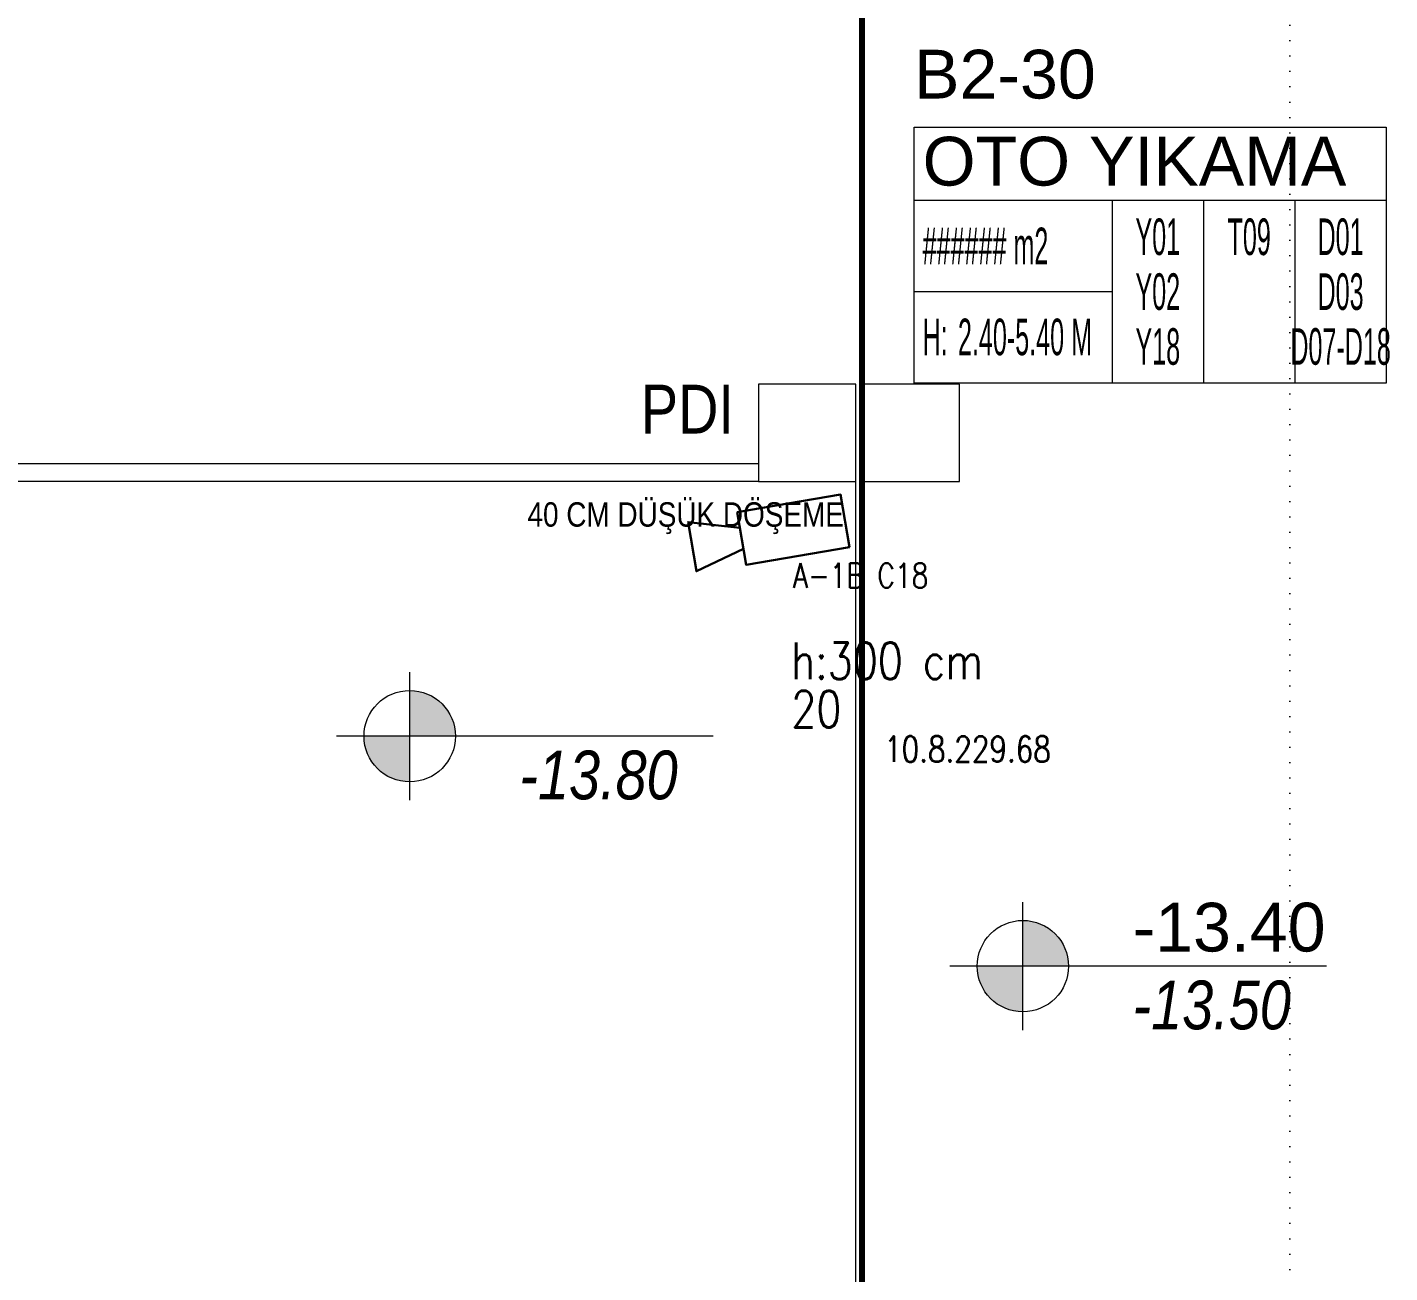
# Model space of a CAD drawing. Header units: metres. Extents: x -13933 to 152404, y -7861 to 21912.
# Drawn here: x 6840 to 7958, y 2551 to 3573 of the extents above; entities that cross this region are included whole.
import ezdxf
from ezdxf.enums import TextEntityAlignment as Align

# ---------------------------------------------------------------- set-up
doc = ezdxf.new("R2010")
doc.units = ezdxf.units.M
doc.header["$LTSCALE"] = 100
doc.header["$MEASUREMENT"] = 0
doc.linetypes.add('DOT2', pattern=[0.125, 0, -0.125])
doc.layers.get('0').update_dxf_attribs({"color": 9, "lineweight": 9})
for name, color, linetype, lineweight in [('00', 9, 'Continuous', 9), ('01', 9, 'Continuous', 9), ('06D', 9, 'Continuous', 9), ('20', 9, 'DOT2', 9), ('21', 9, 'Continuous', 9), ('21_mahal200', 9, 'Continuous', 9), ('E-DAHİLİ KAMERA', 7, 'Continuous', 30), ('E-YAZI', 7, 'Continuous', 30)]:
    doc.layers.add(name, color=color, linetype=linetype, lineweight=lineweight)
doc.styles.add('Arial', font='arial.ttf', dxfattribs={"height": 2.5})
doc.styles.add('E-YAZI', font='txttw.shx')
doc.styles.add('MuuM_TEXT-ITALIC', font='ARIALNI.TTF')
doc.styles.add('MuuM_TEXT-STANDART', font='ARIALN.TTF')

# ---------------------------------------------------------------- blocks, each defined once
blk = doc.blocks.new('100_DAHİLİ KAMERA')
at = {"layer": 'E-DAHİLİ KAMERA', "color": 4}
blk.add_lwpolyline([(4.306, -1.097), (4.306, 1.097), (0, 1.097), (0, -1.097)], close=True, dxfattribs=at)
blk.add_lwpolyline([(4.306, 0.439), (6.355, 1.024), (6.355, -1.024), (4.306, -0.439)], dxfattribs=at)
blk = doc.blocks.new('p-kolon_80x80')
blk.add_lwpolyline([(-40, -40), (40, -40), (40, 40), (-40, 40)], close=True)
blk = doc.blocks.new('2.bod.sitatik')
at = {"layer": '01'}
for p in [(7480, -5390), (7565, -5390)]:
    blk.add_blockref('p-kolon_80x80', p, dxfattribs=at)
blk = doc.blocks.new('0_elevationtarget-p-bk')
h = blk.add_hatch(color=250)
h.paths.add_polyline_path([(1.875, 0, 0.414214), (0, 1.875), (0, 0)])
h.paths.add_polyline_path([(0, 0), (-1.875, 0, 0.414214), (0, -1.875)])
blk.add_line((0, -2.625), (0, 2.625))
blk.add_lwpolyline([(12.453, 0), (-3, 0)])
blk.add_circle((0, 0), 1.875)
at = {"style": 'Arial'}
blk.add_attdef('BITMISKOT', text='', height=2, dxfattribs=at).set_placement((4.5, 0), align=Align.BOTTOM_LEFT)
at = {"style": 'MuuM_TEXT-ITALIC'}
blk.add_attdef('FINISHINGFLOORLEVEL', text='', height=2, dxfattribs=at).set_placement((4.5, -0.592), align=Align.TOP_LEFT)
blk = doc.blocks.new('0_roomno2')
blk.add_lwpolyline([(19.375, -10.5), (0, -10.5), (0, 0), (19.375, 0)], close=True)
for points in [[(0, -3), (19.375, -3)], [(8.125, -3), (8.125, -10.5)], [(11.875, -3), (11.875, -10.5)], [(15.625, -3), (15.625, -10.5)], [(0, -6.75), (8.125, -6.75)]]:
    blk.add_lwpolyline(points)
at = {"style": 'MuuM_TEXT-STANDART', "width": 0.6}
blk.add_text('H:', height=1.5, dxfattribs=at).set_placement((0.35, -8.608), align=Align.MIDDLE_LEFT)
at = {"style": 'Arial'}
blk.add_attdef('ODANO', (0, 1.17), '', height=2, dxfattribs=at)
blk.add_attdef('MEKANADI', text='', height=2, dxfattribs=at).set_placement((0.35, -3), align=Align.BOTTOM_LEFT)
at = {"style": 'MuuM_TEXT-STANDART', "width": 0.6}
for tag, p in [('YER01', (10, -4.5)), ('TAVAN01', (13.75, -4.5)), ('DUVAR01', (17.5, -4.5)), ('YER02', (10, -6.75)), ('TAVAN02', (13.75, -6.75)), ('DUVAR02', (17.5, -6.75)), ('YER03', (10, -9)), ('TAVAN03', (13.75, -9)), ('DUVAR03', (17.5, -9))]:
    blk.add_attdef(tag, text='', height=1.5, dxfattribs=at).set_placement(p, align=Align.MIDDLE_CENTER)
for tag, p in [('M2', (0.35, -4.875)), ('TEMIZTAVANYUKSEKLIGI', (1.8, -8.608))]:
    blk.add_attdef(tag, text='', height=1.5, dxfattribs=at).set_placement(p, align=Align.MIDDLE_LEFT)
blk = doc.blocks.new('2.bod.Mimari')
at = {"layer": '00'}
blk.add_lwpolyline([(6820, -5415), (7440, -5415), (7440, -5430), (6820, -5430)], close=True, dxfattribs=at)
at = {"layer": '06D', "linetype": 'DOT2'}
blk.add_lwpolyline([(7876.12, -4350), (7876.12, -7755), (7876.12, -8105)], dxfattribs=at)
at = {"layer": '06D'}
blk.add_lwpolyline([(7520, -8550), (7520, -5430)], dxfattribs=at)
at = {"layer": '20', "const_width": 5}
blk.add_lwpolyline([(7525, -8550), (7525, -4630)], dxfattribs=at)
at = {"layer": '21'}
ref = blk.add_blockref('0_elevationtarget-p-bk', (7153.85, -5638.77), dxfattribs=dict(at, xscale=20, yscale=20, zscale=20))
ref.add_attrib('FINISHINGFLOORLEVEL', '-13.80', dxfattribs={"layer": '0', "height": 40, "style": 'MuuM_TEXT-ITALIC'}).set_placement((7243.85, -5650.62), align=Align.TOP_LEFT)
at = {"layer": '21', "xscale": 20, "yscale": 20, "zscale": 20}
blk.add_blockref('0_elevationtarget-p-bk', (7657.04, -5827.43), dxfattribs=at).add_auto_attribs({'BITMISKOT': '-13.40', 'FINISHINGFLOORLEVEL': '-13.50'})
at = {"layer": '21_mahal200'}
ref = blk.add_blockref('0_roomno2', (7567.77, -5139.12), dxfattribs=dict(at, xscale=20, yscale=20, zscale=20))
ref.add_attrib('ODANO', 'B2-30', (7567.77, -5115.72), dxfattribs={"layer": '0', "height": 40, "style": 'Arial'})
ref.add_attrib('MEKANADI', 'OTO YIKAMA', dxfattribs={"layer": '0', "height": 40, "style": 'Arial'}).set_placement((7574.77, -5199.12), align=Align.BOTTOM_LEFT)
ref.add_attrib('M2', '###### m2', dxfattribs={"layer": '0', "height": 30, "style": 'MuuM_TEXT-STANDART', "width": 0.6}).set_placement((7574.77, -5236.62), align=Align.MIDDLE_LEFT)
ref.add_attrib('TEMIZTAVANYUKSEKLIGI', '2.40-5.40 M', dxfattribs={"layer": '0', "height": 30, "style": 'MuuM_TEXT-STANDART', "width": 0.6}).set_placement((7603.77, -5311.28), align=Align.MIDDLE_LEFT)
ref.add_attrib('YER01', 'Y01', dxfattribs={"layer": '0', "height": 30, "style": 'MuuM_TEXT-STANDART', "width": 0.6}).set_placement((7767.77, -5229.12), align=Align.MIDDLE_CENTER)
ref.add_attrib('TAVAN01', 'T09', dxfattribs={"layer": '0', "height": 30, "style": 'MuuM_TEXT-STANDART', "width": 0.6}).set_placement((7842.77, -5229.12), align=Align.MIDDLE_CENTER)
ref.add_attrib('DUVAR01', 'D01', dxfattribs={"layer": '0', "height": 30, "style": 'MuuM_TEXT-STANDART', "width": 0.6}).set_placement((7917.77, -5229.12), align=Align.MIDDLE_CENTER)
ref.add_attrib('YER02', 'Y02', dxfattribs={"layer": '0', "height": 30, "style": 'MuuM_TEXT-STANDART', "width": 0.6}).set_placement((7767.77, -5274.12), align=Align.MIDDLE_CENTER)
ref.add_attrib('DUVAR02', 'D03', dxfattribs={"layer": '0', "height": 30, "style": 'MuuM_TEXT-STANDART', "width": 0.6}).set_placement((7917.77, -5274.12), align=Align.MIDDLE_CENTER)
ref.add_attrib('YER03', 'Y18', dxfattribs={"layer": '0', "height": 30, "style": 'MuuM_TEXT-STANDART', "width": 0.6}).set_placement((7767.77, -5319.12), align=Align.MIDDLE_CENTER)
ref.add_attrib('DUVAR03', 'D07-D18', dxfattribs={"layer": '0', "height": 30, "style": 'MuuM_TEXT-STANDART', "width": 0.6}).set_placement((7917.77, -5319.12), align=Align.MIDDLE_CENTER)
at = {"layer": '21', "style": 'MuuM_TEXT-STANDART'}
for s, height, p in [('PDI', 40, (7419.93, -5402.52)), ('40 CM DÜŞÜK DÖŞEME', 20, (7510.16, -5472.93))]:
    blk.add_text(s, height=height, dxfattribs=at).set_placement(p, align=Align.BOTTOM_RIGHT)

msp = doc.modelspace()

# ---------------------------------------------------------------- block references
for name in ['2.bod.sitatik', '2.bod.Mimari']:
    msp.add_blockref(name, (0, 8630))
at = {"layer": 'E-DAHİLİ KAMERA', "xscale": 20.00000000000001, "yscale": 20.00000000000001, "zscale": 20.00000000000001, "rotation": 189.5857884528397}
msp.add_blockref('100_DAHİLİ KAMERA', (7511.1, 3167.8), dxfattribs=at)

# ---------------------------------------------------------------- texts
at = {"layer": 'E-YAZI', "color": 6, "style": 'E-YAZI', "width": 0.8}
msp.add_text('A-1B C18', height=20, dxfattribs=at).set_placement((7468.4, 3113))
at = {"layer": 'E-YAZI', "color": 30, "style": 'E-YAZI', "width": 0.8}
for s, p in [('h:300 cm', (7467, 3038)), ('20', (7467, 2998.4))]:
    msp.add_text(s, height=30, dxfattribs=at).set_placement(p)
at = {"layer": 'E-YAZI', "color": 1, "style": 'E-YAZI', "width": 0.8}
msp.add_text('10.8.229.68', height=21, dxfattribs=at).set_placement((7543.2, 2970.1))

doc.saveas('drawing.dxf')
